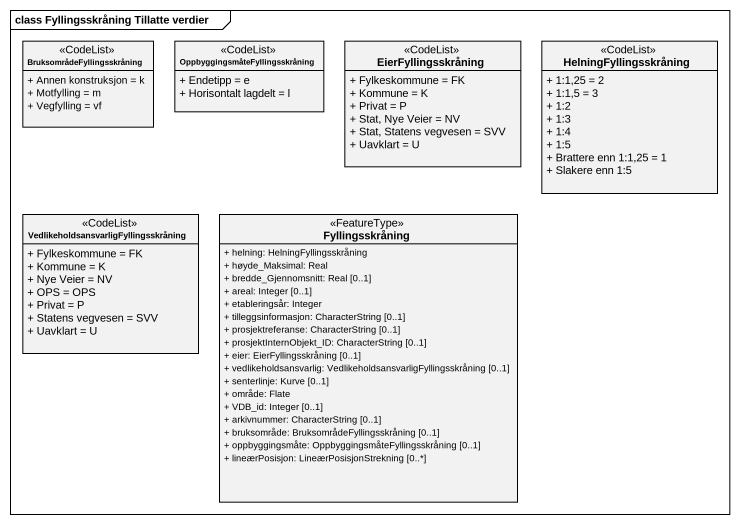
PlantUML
@startuml
mainframe class Fyllingsskråning Tillatte verdier
hide circle
hide empty members
skinparam classAttributeIconSize 0
class BruksområdeFyllingsskråning <<CodeList>> {
  + Annen konstruksjon = k
  + Motfylling = m
  + Vegfylling = vf
}
class "OppbyggingsmåteFyllingsskråning" as OppbyggingsmåteFyllingsskrån <<CodeList>> {
  + Endetipp = e
  + Horisontalt lagdelt = l
}
class EierFyllingsskråning <<CodeList>> {
  + Fylkeskommune = FK
  + Kommune = K
  + Privat = P
  + Stat, Nye Veier = NV
  + Stat, Statens vegvesen = SVV
  + Uavklart = U
}
class HelningFyllingsskråning <<CodeList>> {
  + 1:1,25 = 2
  + 1:1,5 = 3
  + 1:2
  + 1:3
  + 1:4
  + 1:5
  + Brattere enn 1:1,25 = 1
  + Slakere enn 1:5
}
class "VedlikeholdsansvarligFyllingsskråning" as VedlikeholdsansvarligFylling <<CodeList>> {
  + Fylkeskommune = FK
  + Kommune = K
  + Nye Veier = NV
  + OPS = OPS
  + Privat = P
  + Statens vegvesen = SVV
  + Uavklart = U
}
class Fyllingsskråning <<FeatureType>> {
  + helning: HelningFyllingsskråning
  + høyde_Maksimal: Real
  + bredde_Gjennomsnitt: Real [0..1]
  + areal: Integer [0..1]
  + etableringsår: Integer
  + tilleggsinformasjon: CharacterString [0..1]
  + prosjektreferanse: CharacterString [0..1]
  + prosjektInternObjekt_ID: CharacterString [0..1]
  + eier: EierFyllingsskråning [0..1]
  + vedlikeholdsansvarlig: VedlikeholdsansvarligFyllingsskråning [0..1]
  + senterlinje: Kurve [0..1]
  + område: Flate
  + VDB_id: Integer [0..1]
  + arkivnummer: CharacterString [0..1]
  + bruksområde: BruksområdeFyllingsskråning [0..1]
  + oppbyggingsmåte: OppbyggingsmåteFyllingsskråning [0..1]
  + lineærPosisjon: LineærPosisjonStrekning [0..*]
}
@enduml
